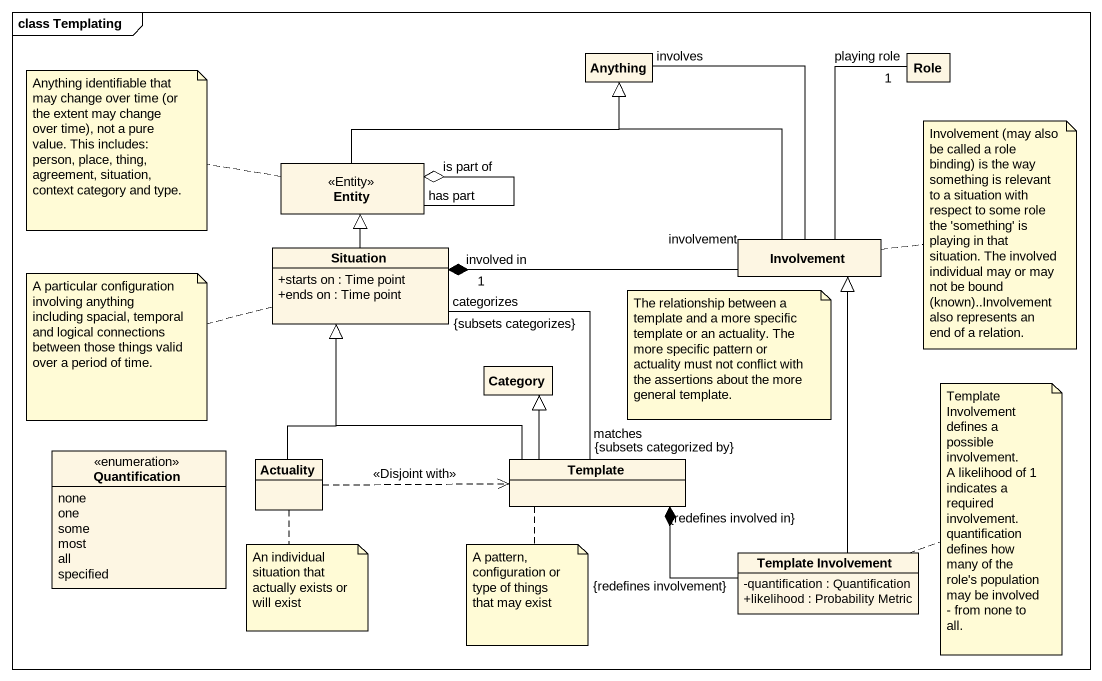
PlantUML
@startuml
mainframe class Templating
hide circle
hide empty members
skinparam classAttributeIconSize 0
class Anything
class Role
class "Entity" as Entity_ <<Entity>>
class Involvement
class Situation {
  +starts on : Time point
  +ends on : Time point
}
class Category
enum Quantification {
  none
  one
  some
  most
  all
  specified
}
class Actuality
class Template
class "Template Involvement" as Template_Involvement {
  -quantification : Quantification
  +likelihood : Probability Metric
}
Entity_ -right-|> Anything
Entity_ "is part of" o-- "has part" Entity_
Involvement -up-|> Anything
Involvement -up- "involves" Anything
Involvement -up- "playing role\n1" Role
Involvement "involvement" -left-* "involved in\n1" Situation
Situation -up-|> Entity_
Actuality -up-|> Situation
Actuality .right.> Template : <<Disjoint with>>
Template "matches\n{subsets categorized by}" -up- "categorizes\n{subsets categorizes}" Situation
Template -up-|> Situation
Template -up-|> Category
Template "{redefines involved in}" *-right- "{redefines involvement}" Template_Involvement
Template_Involvement -up-|> Involvement
note left of Entity_ : Anything identifiable that may change over time (or the extent may change over time), not a pure value. This includes: person, place, thing, agreement, situation, context category and type.
note right of Involvement : Involvement (may also be called a role binding) is the way something is relevant to a situation with respect to some role the 'something' is playing in that situation. The involved individual may or may not be bound (known)..Involvement also represents an end of a relation.
note left of Situation : A particular configuration involving anything including spacial, temporal and logical connections between those things valid over a period of time.
note as N4
  The relationship between a template and a more specific template or an actuality. The more specific pattern or actuality must not conflict with the assertions about the more general template.
end note
note right of Template_Involvement
  Template Involvement defines a possible involvement.
  A likelihood of 1 indicates a required involvement.
  quantification defines how many of the role's population may be involved - from none to all.
end note
note bottom of Actuality : An individual situation that actually exists or will exist
note bottom of Template : A pattern, configuration or type of things that may exist
@enduml
